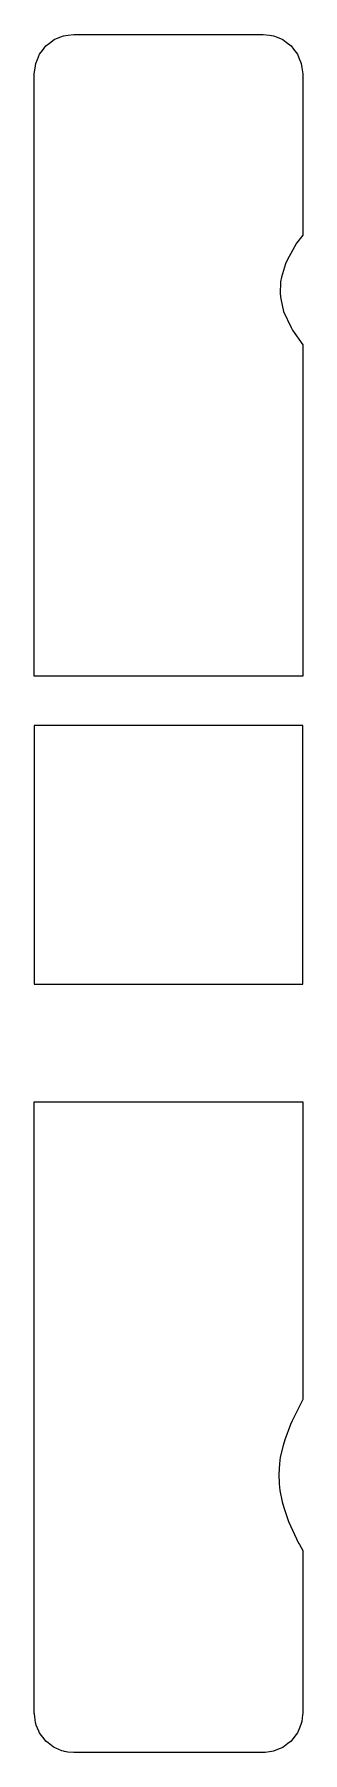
# Model space of a CAD drawing. Header units: metres. Extents: x 2.4 to 16, y -16 to 71.
import ezdxf

# ---------------------------------------------------------------- set-up
doc = ezdxf.new("R2010")
doc.units = ezdxf.units.M

msp = doc.modelspace()

# ---------------------------------------------------------------- linework, layer by layer
for p, q in [((2.986, 70.414), (3.169, 70.555)), ((3.169, 70.555), (3.4, 70.732)), ((3.4, 70.732), (3.614, 70.821)), ((3.614, 70.821), (3.882, 70.932)), ((3.882, 70.932), (4.112, 70.962)), ((4.112, 70.962), (4.4, 71)), ((4.4, 71), (6.795, 71)), ((6.795, 71), (13.722, 71)), ((13.722, 71), (14, 71)), ((14, 71), (14.311, 70.959)), ((14.311, 70.959), (14.518, 70.932)), ((14.518, 70.932), (14.71, 70.852)), ((14.71, 70.852), (15, 70.732)), ((15, 70.732), (15.165, 70.605)), ((15.165, 70.605), (15.414, 70.414)), ((2.468, 69.518), (2.557, 69.731)), ((2.557, 69.731), (2.668, 70)), ((2.668, 70), (2.809, 70.184)), ((2.809, 70.184), (2.986, 70.414)), ((15.414, 70.414), (15.541, 70.249)), ((15.541, 70.249), (15.732, 70)), ((15.732, 70), (15.812, 69.807)), ((15.812, 69.807), (15.932, 69.518)), ((2.4, 69), (2.438, 69.288)), ((2.4, 61.894), (2.4, 69)), ((2.438, 69.288), (2.468, 69.518)), ((15.932, 69.518), (15.959, 69.311)), ((15.959, 69.311), (16, 69)), ((16, 69), (16, 61.613)), ((16, 69), (16, 69)), ((2.4, 61.289), (2.4, 61.894)), ((2.4, 60.609), (2.4, 61.289)), ((16, 61.613), (16, 60.826)), ((2.4, 59.915), (2.4, 60.609)), ((15.69, 60.424), (15.222, 59.572)), ((16, 60.826), (15.69, 60.424)), ((2.4, 57.383), (2.4, 59.915)), ((15.131, 59.386), (14.924, 58.709)), ((15.222, 59.572), (15.131, 59.386)), ((14.884, 58.468), (14.856, 57.856)), ((14.924, 58.709), (14.884, 58.468)), ((14.856, 57.856), (14.896, 57.613)), ((14.896, 57.613), (15.033, 56.973)), ((2.4, 56.904), (2.4, 57.383)), ((2.4, 56.313), (2.4, 56.904)), ((15.033, 56.973), (15.412, 56.158)), ((2.4, 55.685), (2.4, 56.313)), ((2.4, 55.095), (2.4, 55.685)), ((15.412, 56.158), (15.48, 56.019)), ((15.48, 56.019), (16, 55.275)), ((2.4, 54.598), (2.4, 55.095)), ((16, 55.275), (16, 54.767)), ((2.4, 49.854), (2.4, 54.598)), ((16, 54.767), (16, 45.129)), ((2.4, 48.44), (2.4, 49.854)), ((2.4, 45.129), (2.4, 48.44)), ((2.4, 44.671), (2.4, 45.129)), ((2.4, 41.246), (2.4, 44.671)), ((16, 45.129), (16, 44.671)), ((16, 44.671), (16, 38.506)), ((2.4, 38.506), (2.4, 41.246)), ((6.318, 38.506), (2.4, 38.506)), ((16, 38.506), (6.318, 38.506)), ((12.082, 36.011), (2.4, 36.011)), ((2.4, 36.011), (2.4, 32.648)), ((16, 36.011), (12.082, 36.011)), ((16, 29.845), (16, 36.011)), ((2.4, 32.648), (2.4, 29.845)), ((2.4, 29.845), (2.4, 28.155)), ((16, 25.619), (16, 29.845)), ((2.4, 28.155), (2.4, 25.619)), ((2.4, 25.619), (2.4, 24.118)), ((16, 22.917), (16, 25.619)), ((2.4, 24.118), (2.4, 22.917)), ((2.4, 22.917), (11.758, 22.917)), ((11.758, 22.917), (16, 22.917)), ((16, 22.917), (16, 22.917)), ((2.4, 15.485), (2.4, 16.958)), ((2.4, 16.958), (6.642, 16.958)), ((6.642, 16.958), (16, 16.958)), ((16, 16.958), (16, 14.257)), ((2.4, 14.257), (2.4, 15.485)), ((2.4, 11.181), (2.4, 14.257)), ((16, 14.257), (16, 11.181)), ((2.4, 9.642), (2.4, 11.181)), ((16, 11.181), (16, 1.997)), ((2.4, 6.899), (2.4, 9.642)), ((2.4, 4.271), (2.4, 6.899)), ((2.4, 2.125), (2.4, 4.271)), ((2.4, 1.421), (2.4, 2.125)), ((16, 1.883), (15.467, 0.804)), ((16, 1.997), (16, 1.966)), ((16, 1.966), (16, 1.95)), ((16, 1.95), (16, 1.883)), ((2.4, 0.724), (2.4, 1.421)), ((2.4, -0.916), (2.4, 0.724)), ((15.38, 0.619), (15.089, -0.162)), ((15.467, 0.804), (15.38, 0.619)), ((15.005, -0.45), (14.863, -1.048)), ((15.089, -0.162), (15.005, -0.45)), ((2.4, -1.533), (2.4, -0.916)), ((2.4, -2.103), (2.4, -1.533)), ((14.832, -1.376), (14.784, -1.893)), ((14.863, -1.048), (14.832, -1.376)), ((2.4, -2.574), (2.4, -2.103)), ((2.4, -3.856), (2.4, -2.574)), ((14.784, -1.893), (14.812, -2.398)), ((14.812, -2.398), (14.847, -2.728)), ((14.847, -2.728), (14.96, -3.294)), ((14.96, -3.294), (15.047, -3.583)), ((2.4, -4.464), (2.4, -3.856)), ((15.047, -3.583), (15.288, -4.295)), ((15.288, -4.295), (15.797, -5.394)), ((2.4, -4.504), (2.4, -4.464)), ((2.4, -13.966), (2.4, -4.504)), ((15.797, -5.394), (15.832, -5.466)), ((15.832, -5.466), (16, -5.758)), ((16, -5.758), (16, -6.618)), ((16, -6.618), (16, -7.538)), ((16, -6.618), (16, -6.618)), ((16, -7.538), (16, -14)), ((2.4, -14), (2.4, -13.966)), ((2.403, -14.051), (2.4, -14)), ((2.422, -14.166), (2.403, -14.051)), ((2.444, -14.332), (2.422, -14.166)), ((2.458, -14.473), (2.444, -14.332)), ((2.468, -14.518), (2.458, -14.473)), ((2.498, -14.607), (2.468, -14.518)), ((2.627, -14.916), (2.498, -14.607)), ((15.855, -14.703), (15.732, -15)), ((15.932, -14.518), (15.855, -14.703)), ((15.95, -14.421), (15.932, -14.518)), ((15.995, -14.081), (15.95, -14.421)), ((16, -14), (15.995, -14.081)), ((2.668, -15), (2.627, -14.916)), ((2.693, -15.041), (2.668, -15)), ((2.897, -15.306), (2.693, -15.041)), ((2.986, -15.414), (2.897, -15.306)), ((3.095, -15.504), (2.986, -15.414)), ((3.361, -15.708), (3.095, -15.504)), ((15.255, -15.536), (14.999, -15.732)), ((15.414, -15.414), (15.255, -15.536)), ((15.61, -15.159), (15.414, -15.414)), ((15.732, -15), (15.61, -15.159)), ((3.401, -15.732), (3.361, -15.708)), ((3.485, -15.774), (3.401, -15.732)), ((3.794, -15.902), (3.485, -15.774)), ((3.882, -15.932), (3.794, -15.902)), ((3.928, -15.943), (3.882, -15.932)), ((4.101, -15.971), (3.928, -15.943)), ((4.4, -16), (4.101, -15.971)), ((7.356, -16), (4.4, -16)), ((14, -16), (7.356, -16)), ((14.104, -15.991), (14, -16)), ((14.319, -15.958), (14.104, -15.991)), ((14.518, -15.932), (14.319, -15.958)), ((14.814, -15.809), (14.518, -15.932)), ((14.999, -15.732), (14.814, -15.809))]:
    msp.add_line(p, q)

doc.saveas('drawing.dxf')
